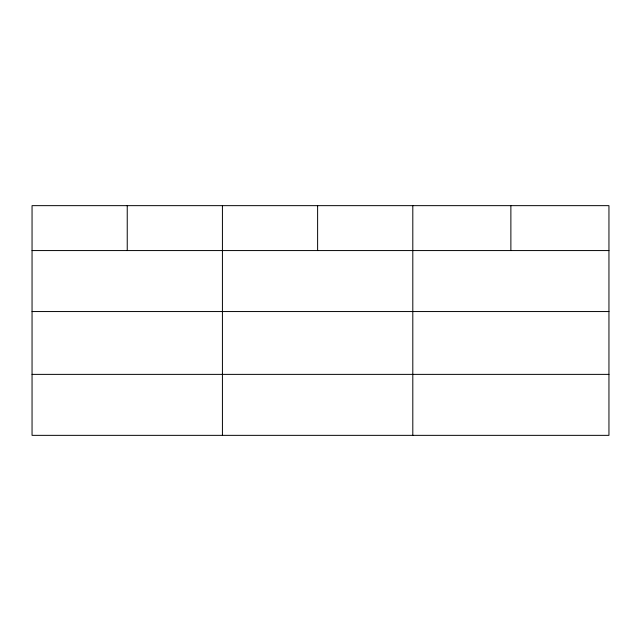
<?xml version="1.0" encoding="UTF-8"?>
<svg xmlns="http://www.w3.org/2000/svg" width="641" height="641" viewBox="0 0 641 641"><rect width="100%" height="100%" fill="white"/><g stroke="black" fill="none" stroke-linecap="round" stroke-linejoin="round"><path stroke-width="0.96" d="M608.95 311.55L608.95 205.649L32.05 205.649L32.05 435.351L608.95 435.351L608.95 311.55L32.05 311.55M32.05 250.567L608.95 250.567M32.05 374.376L608.95 374.376M510.877 205.649L510.877 250.567M412.804 205.649L412.804 435.351M317.615 205.649L317.615 250.567M222.427 205.649L222.427 435.351M127.239 205.649L127.239 250.567"/></g></svg>
